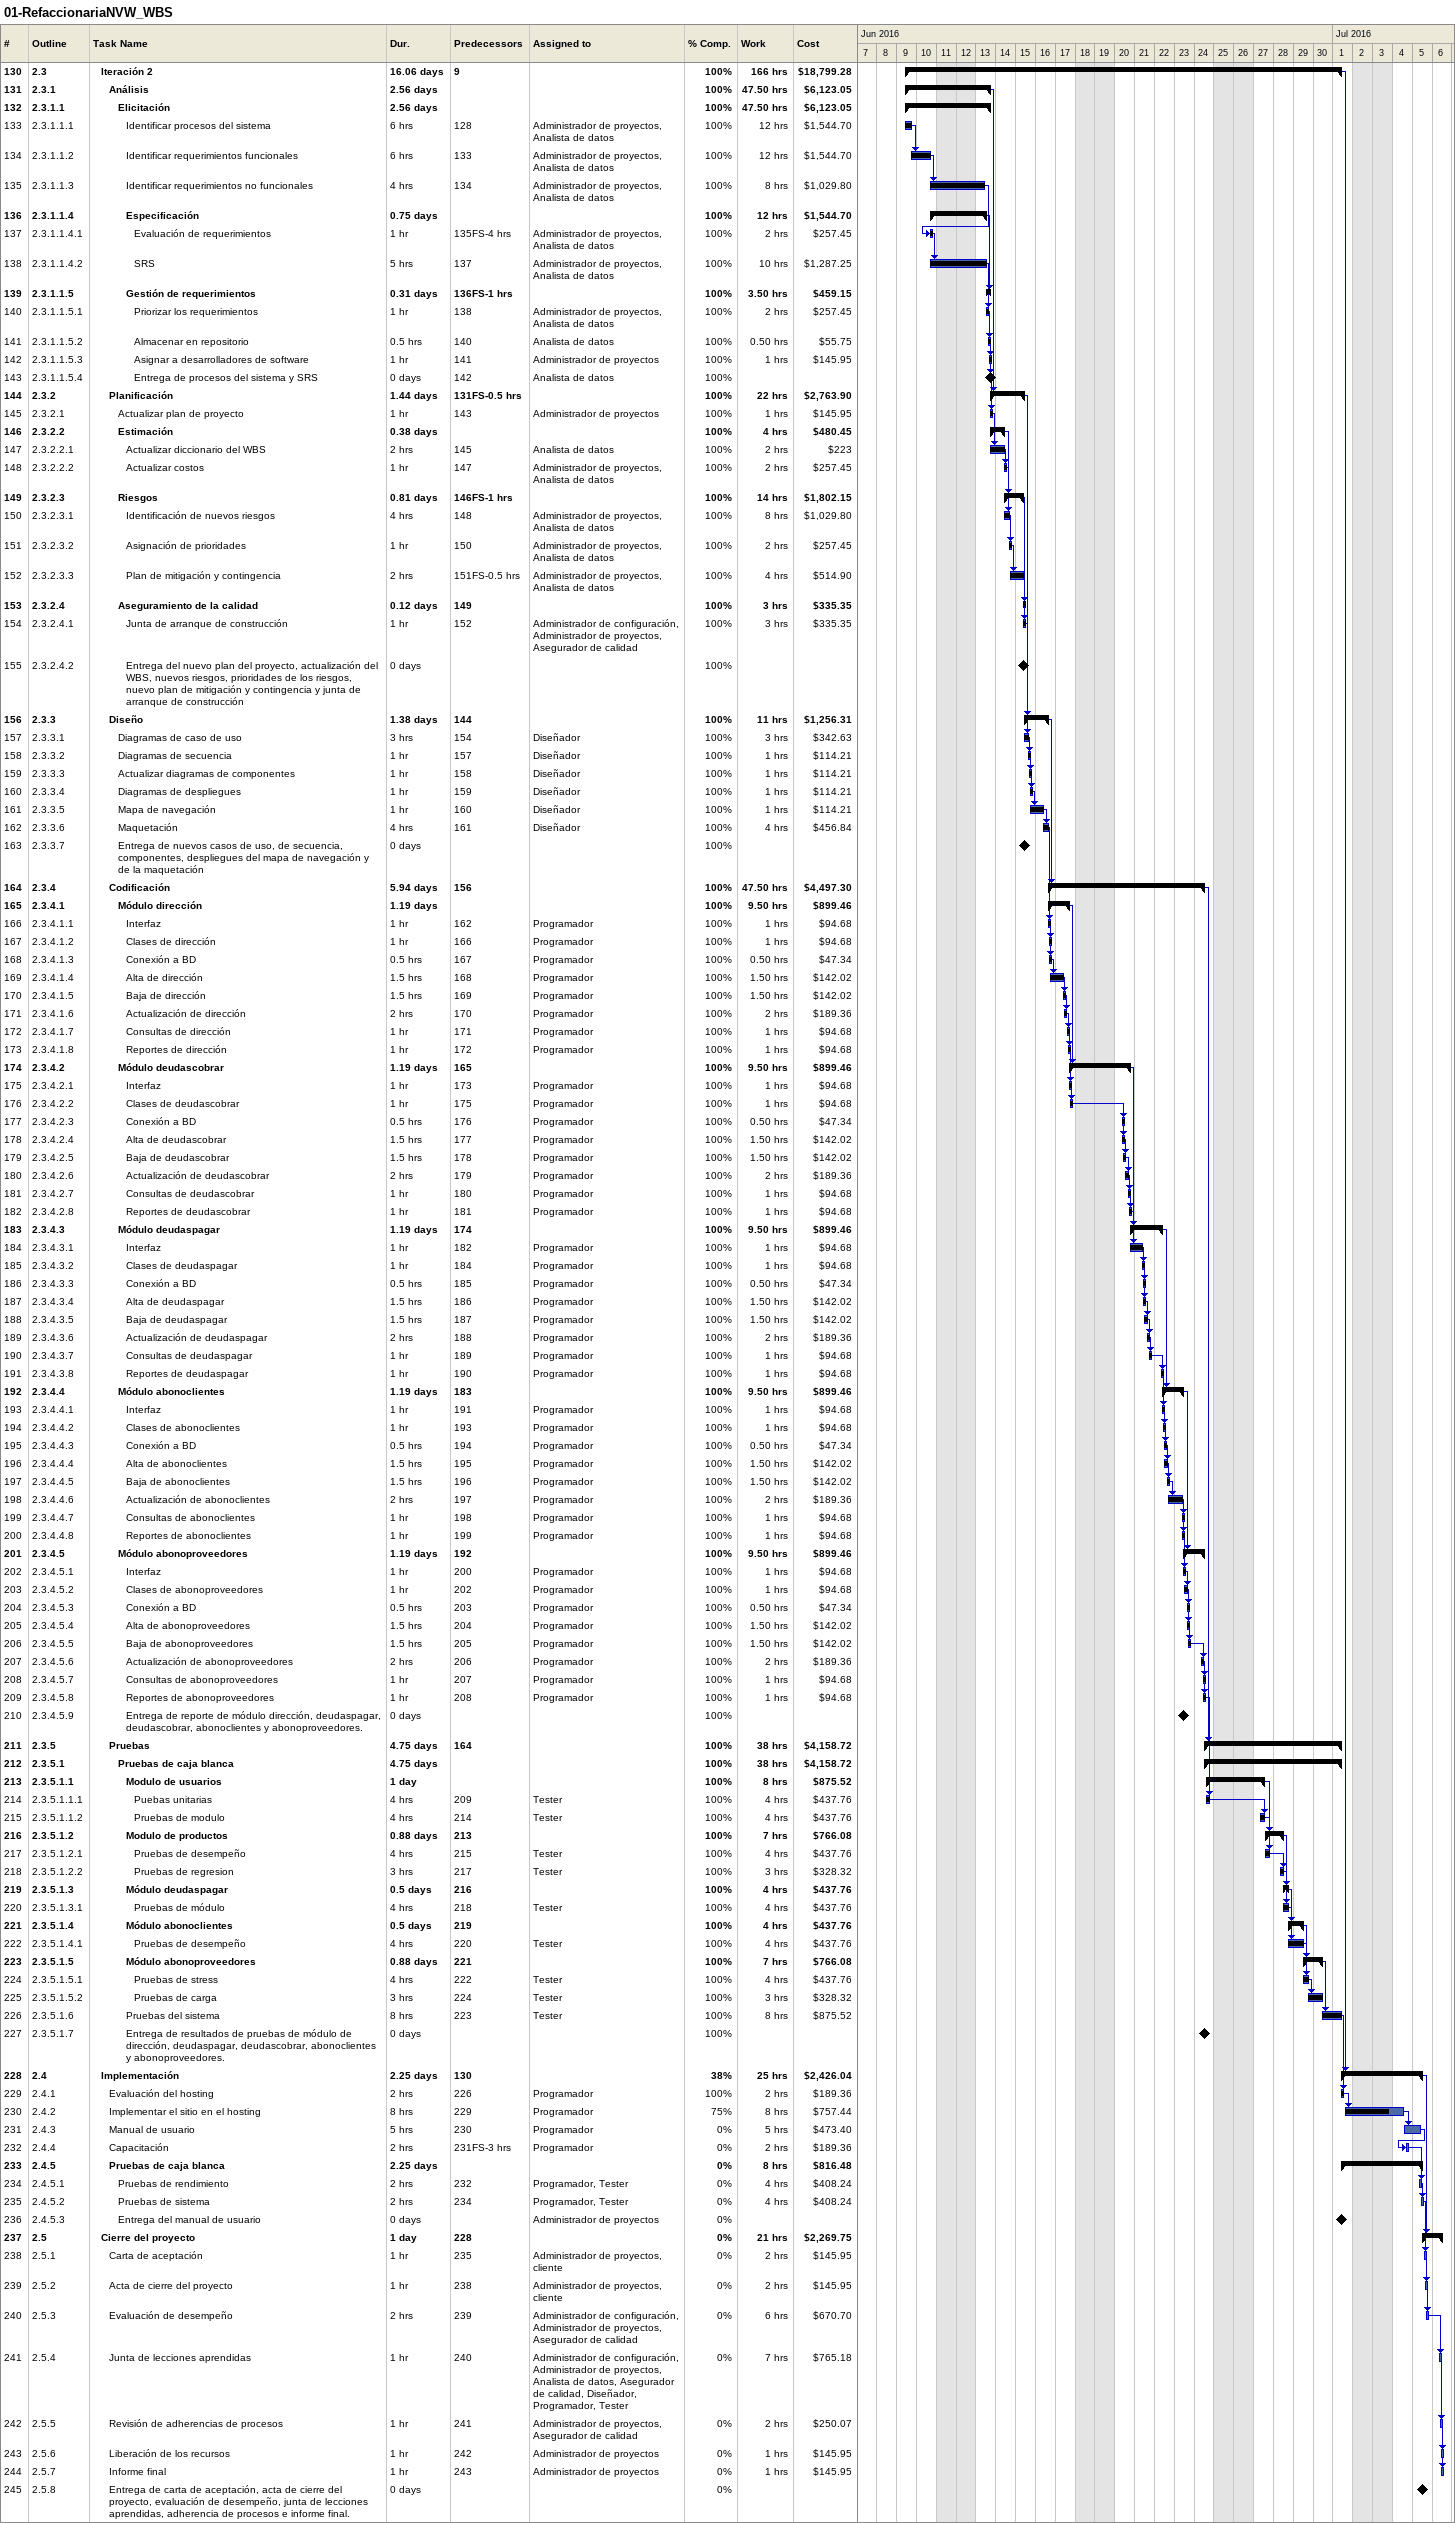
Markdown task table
01-RefaccionariaNVW_WBS

| ID | WBS | Task | Duration | Start | Finish | Predecessors | Resources | % complete | Work (h) | Cost ($) |
|---|---|---|---|---|---|---|---|---|---|---|
| 130 | 2.3 | **Iteración 2** | 16.06d | 2016-06-09 | 2016-07-01 | 9 |  | 100 | 166 | 18799.28 |
| 131 | 2.3.1 | **Análisis** | 2.56d | 2016-06-09 | 2016-06-13 |  |  | 100 | 47.50 | 6123.05 |
| 132 | 2.3.1.1 | **Elicitación** | 2.56d | 2016-06-09 | 2016-06-13 |  |  | 100 | 47.50 | 6123.05 |
| 133 | 2.3.1.1.1 | Identificar procesos del sistema | 6h | 2016-06-09 | 2016-06-09 | 128 | Administrador de proyectos, Analista de datos | 100 | 12 | 1544.70 |
| 134 | 2.3.1.1.2 | Identificar requerimientos funcionales | 6h | 2016-06-09 | 2016-06-10 | 133 | Administrador de proyectos, Analista de datos | 100 | 12 | 1544.70 |
| 135 | 2.3.1.1.3 | Identificar requerimientos no funcionales | 4h | 2016-06-10 | 2016-06-13 | 134 | Administrador de proyectos, Analista de datos | 100 | 8 | 1029.80 |
| 136 | 2.3.1.1.4 | **Especificación** | 0.75d | 2016-06-10 | 2016-06-13 |  |  | 100 | 12 | 1544.70 |
| 137 | 2.3.1.1.4.1 | Evaluación de requerimientos | 1h | 2016-06-10 | 2016-06-10 | 135FS-4h | Administrador de proyectos, Analista de datos | 100 | 2 | 257.45 |
| 138 | 2.3.1.1.4.2 | SRS | 5h | 2016-06-10 | 2016-06-13 | 137 | Administrador de proyectos, Analista de datos | 100 | 10 | 1287.25 |
| 139 | 2.3.1.1.5 | **Gestión de requerimientos** | 0.31d | 2016-06-13 | 2016-06-13 | 136FS-1h |  | 100 | 3.50 | 459.15 |
| 140 | 2.3.1.1.5.1 | Priorizar los requerimientos | 1h | 2016-06-13 | 2016-06-13 | 138 | Administrador de proyectos, Analista de datos | 100 | 2 | 257.45 |
| 141 | 2.3.1.1.5.2 | Almacenar en repositorio | 0.5h | 2016-06-13 | 2016-06-13 | 140 | Analista de datos | 100 | 0.50 | 55.75 |
| 142 | 2.3.1.1.5.3 | Asignar a desarrolladores de software | 1h | 2016-06-13 | 2016-06-13 | 141 | Administrador de proyectos | 100 | 1 | 145.95 |
| 143 | 2.3.1.1.5.4 | Entrega de procesos del sistema y SRS | 0d | 2016-06-13 | 2016-06-13 | 142 | Analista de datos | 100 |  |  |
| 144 | 2.3.2 | **Planificación** | 1.44d | 2016-06-13 | 2016-06-15 | 131FS-0.5h |  | 100 | 22 | 2763.90 |
| 145 | 2.3.2.1 | Actualizar plan de proyecto | 1h | 2016-06-13 | 2016-06-13 | 143 | Administrador de proyectos | 100 | 1 | 145.95 |
| 146 | 2.3.2.2 | **Estimación** | 0.38d | 2016-06-13 | 2016-06-14 |  |  | 100 | 4 | 480.45 |
| 147 | 2.3.2.2.1 | Actualizar diccionario del WBS | 2h | 2016-06-13 | 2016-06-14 | 145 | Analista de datos | 100 | 2 | 223 |
| 148 | 2.3.2.2.2 | Actualizar costos | 1h | 2016-06-14 | 2016-06-14 | 147 | Administrador de proyectos, Analista de datos | 100 | 2 | 257.45 |
| 149 | 2.3.2.3 | **Riesgos** | 0.81d | 2016-06-14 | 2016-06-15 | 146FS-1h |  | 100 | 14 | 1802.15 |
| 150 | 2.3.2.3.1 | Identificación de nuevos riesgos | 4h | 2016-06-14 | 2016-06-14 | 148 | Administrador de proyectos, Analista de datos | 100 | 8 | 1029.80 |
| 151 | 2.3.2.3.2 | Asignación de prioridades | 1h | 2016-06-14 | 2016-06-14 | 150 | Administrador de proyectos, Analista de datos | 100 | 2 | 257.45 |
| 152 | 2.3.2.3.3 | Plan de mitigación y contingencia | 2h | 2016-06-14 | 2016-06-15 | 151FS-0.5h | Administrador de proyectos, Analista de datos | 100 | 4 | 514.90 |
| 153 | 2.3.2.4 | **Aseguramiento de la calidad** | 0.12d | 2016-06-15 | 2016-06-15 | 149 |  | 100 | 3 | 335.35 |
| 154 | 2.3.2.4.1 | Junta de arranque de construcción | 1h | 2016-06-15 | 2016-06-15 | 152 | Administrador de configuración, Administrador de proyectos, Asegurador de calidad | 100 | 3 | 335.35 |
| 155 | 2.3.2.4.2 | Entrega del nuevo plan del proyecto, actualización del WBS, nuevos riesgos, prioridades de los riesgos, nuevo plan de mitigación y contingencia y junta de arranque de construcción | 0d | 2016-06-15 | 2016-06-15 |  |  | 100 |  |  |
| 156 | 2.3.3 | **Diseño** | 1.38d | 2016-06-15 | 2016-06-16 | 144 |  | 100 | 11 | 1256.31 |
| 157 | 2.3.3.1 | Diagramas de caso de uso | 3h | 2016-06-15 | 2016-06-15 | 154 | Diseñador | 100 | 3 | 342.63 |
| 158 | 2.3.3.2 | Diagramas de secuencia | 1h | 2016-06-15 | 2016-06-15 | 157 | Diseñador | 100 | 1 | 114.21 |
| 159 | 2.3.3.3 | Actualizar diagramas de componentes | 1h | 2016-06-15 | 2016-06-15 | 158 | Diseñador | 100 | 1 | 114.21 |
| 160 | 2.3.3.4 | Diagramas de despliegues | 1h | 2016-06-15 | 2016-06-15 | 159 | Diseñador | 100 | 1 | 114.21 |
| 161 | 2.3.3.5 | Mapa de navegación | 1h | 2016-06-15 | 2016-06-16 | 160 | Diseñador | 100 | 1 | 114.21 |
| 162 | 2.3.3.6 | Maquetación | 4h | 2016-06-16 | 2016-06-16 | 161 | Diseñador | 100 | 4 | 456.84 |
| 163 | 2.3.3.7 | Entrega de nuevos casos de uso, de secuencia, componentes, despliegues del mapa de navegación y de la maquetación | 0d | 2016-06-15 | 2016-06-15 |  |  | 100 |  |  |
| 164 | 2.3.4 | **Codificación** | 5.94d | 2016-06-16 | 2016-06-24 | 156 |  | 100 | 47.50 | 4497.30 |
| 165 | 2.3.4.1 | **Módulo dirección** | 1.19d | 2016-06-16 | 2016-06-17 |  |  | 100 | 9.50 | 899.46 |
| 166 | 2.3.4.1.1 | Interfaz | 1h | 2016-06-16 | 2016-06-16 | 162 | Programador | 100 | 1 | 94.68 |
| 167 | 2.3.4.1.2 | Clases de dirección | 1h | 2016-06-16 | 2016-06-16 | 166 | Programador | 100 | 1 | 94.68 |
| 168 | 2.3.4.1.3 | Conexión a BD | 0.5h | 2016-06-16 | 2016-06-16 | 167 | Programador | 100 | 0.50 | 47.34 |
| 169 | 2.3.4.1.4 | Alta de dirección | 1.5h | 2016-06-16 | 2016-06-17 | 168 | Programador | 100 | 1.50 | 142.02 |
| 170 | 2.3.4.1.5 | Baja de dirección | 1.5h | 2016-06-17 | 2016-06-17 | 169 | Programador | 100 | 1.50 | 142.02 |
| 171 | 2.3.4.1.6 | Actualización de dirección | 2h | 2016-06-17 | 2016-06-17 | 170 | Programador | 100 | 2 | 189.36 |
| 172 | 2.3.4.1.7 | Consultas de dirección | 1h | 2016-06-17 | 2016-06-17 | 171 | Programador | 100 | 1 | 94.68 |
| 173 | 2.3.4.1.8 | Reportes de dirección | 1h | 2016-06-17 | 2016-06-17 | 172 | Programador | 100 | 1 | 94.68 |
| 174 | 2.3.4.2 | **Módulo deudascobrar** | 1.19d | 2016-06-17 | 2016-06-20 | 165 |  | 100 | 9.50 | 899.46 |
| 175 | 2.3.4.2.1 | Interfaz | 1h | 2016-06-17 | 2016-06-17 | 173 | Programador | 100 | 1 | 94.68 |
| 176 | 2.3.4.2.2 | Clases de deudascobrar | 1h | 2016-06-17 | 2016-06-17 | 175 | Programador | 100 | 1 | 94.68 |
| 177 | 2.3.4.2.3 | Conexión a BD | 0.5h | 2016-06-20 | 2016-06-20 | 176 | Programador | 100 | 0.50 | 47.34 |
| 178 | 2.3.4.2.4 | Alta de deudascobrar | 1.5h | 2016-06-20 | 2016-06-20 | 177 | Programador | 100 | 1.50 | 142.02 |
| 179 | 2.3.4.2.5 | Baja de deudascobrar | 1.5h | 2016-06-20 | 2016-06-20 | 178 | Programador | 100 | 1.50 | 142.02 |
| 180 | 2.3.4.2.6 | Actualización de deudascobrar | 2h | 2016-06-20 | 2016-06-20 | 179 | Programador | 100 | 2 | 189.36 |
| 181 | 2.3.4.2.7 | Consultas de deudascobrar | 1h | 2016-06-20 | 2016-06-20 | 180 | Programador | 100 | 1 | 94.68 |
| 182 | 2.3.4.2.8 | Reportes de deudascobrar | 1h | 2016-06-20 | 2016-06-20 | 181 | Programador | 100 | 1 | 94.68 |
| 183 | 2.3.4.3 | **Módulo deudaspagar** | 1.19d | 2016-06-20 | 2016-06-22 | 174 |  | 100 | 9.50 | 899.46 |
| 184 | 2.3.4.3.1 | Interfaz | 1h | 2016-06-20 | 2016-06-21 | 182 | Programador | 100 | 1 | 94.68 |
| 185 | 2.3.4.3.2 | Clases de deudaspagar | 1h | 2016-06-21 | 2016-06-21 | 184 | Programador | 100 | 1 | 94.68 |
| 186 | 2.3.4.3.3 | Conexión a BD | 0.5h | 2016-06-21 | 2016-06-21 | 185 | Programador | 100 | 0.50 | 47.34 |
| 187 | 2.3.4.3.4 | Alta de deudaspagar | 1.5h | 2016-06-21 | 2016-06-21 | 186 | Programador | 100 | 1.50 | 142.02 |
| 188 | 2.3.4.3.5 | Baja de deudaspagar | 1.5h | 2016-06-21 | 2016-06-21 | 187 | Programador | 100 | 1.50 | 142.02 |
| 189 | 2.3.4.3.6 | Actualización de deudaspagar | 2h | 2016-06-21 | 2016-06-21 | 188 | Programador | 100 | 2 | 189.36 |
| 190 | 2.3.4.3.7 | Consultas de deudaspagar | 1h | 2016-06-21 | 2016-06-21 | 189 | Programador | 100 | 1 | 94.68 |
| 191 | 2.3.4.3.8 | Reportes de deudaspagar | 1h | 2016-06-22 | 2016-06-22 | 190 | Programador | 100 | 1 | 94.68 |
| 192 | 2.3.4.4 | **Módulo abonoclientes** | 1.19d | 2016-06-22 | 2016-06-23 | 183 |  | 100 | 9.50 | 899.46 |
| 193 | 2.3.4.4.1 | Interfaz | 1h | 2016-06-22 | 2016-06-22 | 191 | Programador | 100 | 1 | 94.68 |
| 194 | 2.3.4.4.2 | Clases de abonoclientes | 1h | 2016-06-22 | 2016-06-22 | 193 | Programador | 100 | 1 | 94.68 |
| 195 | 2.3.4.4.3 | Conexión a BD | 0.5h | 2016-06-22 | 2016-06-22 | 194 | Programador | 100 | 0.50 | 47.34 |
| 196 | 2.3.4.4.4 | Alta de abonoclientes | 1.5h | 2016-06-22 | 2016-06-22 | 195 | Programador | 100 | 1.50 | 142.02 |
| 197 | 2.3.4.4.5 | Baja de abonoclientes | 1.5h | 2016-06-22 | 2016-06-22 | 196 | Programador | 100 | 1.50 | 142.02 |
| 198 | 2.3.4.4.6 | Actualización de abonoclientes | 2h | 2016-06-22 | 2016-06-23 | 197 | Programador | 100 | 2 | 189.36 |
| 199 | 2.3.4.4.7 | Consultas de abonoclientes | 1h | 2016-06-23 | 2016-06-23 | 198 | Programador | 100 | 1 | 94.68 |
| 200 | 2.3.4.4.8 | Reportes de abonoclientes | 1h | 2016-06-23 | 2016-06-23 | 199 | Programador | 100 | 1 | 94.68 |
| 201 | 2.3.4.5 | **Módulo abonoproveedores** | 1.19d | 2016-06-23 | 2016-06-24 | 192 |  | 100 | 9.50 | 899.46 |
| 202 | 2.3.4.5.1 | Interfaz | 1h | 2016-06-23 | 2016-06-23 | 200 | Programador | 100 | 1 | 94.68 |
| 203 | 2.3.4.5.2 | Clases de abonoproveedores | 1h | 2016-06-23 | 2016-06-23 | 202 | Programador | 100 | 1 | 94.68 |
| 204 | 2.3.4.5.3 | Conexión a BD | 0.5h | 2016-06-23 | 2016-06-23 | 203 | Programador | 100 | 0.50 | 47.34 |
| 205 | 2.3.4.5.4 | Alta de abonoproveedores | 1.5h | 2016-06-23 | 2016-06-23 | 204 | Programador | 100 | 1.50 | 142.02 |
| 206 | 2.3.4.5.5 | Baja de abonoproveedores | 1.5h | 2016-06-23 | 2016-06-23 | 205 | Programador | 100 | 1.50 | 142.02 |
| 207 | 2.3.4.5.6 | Actualización de abonoproveedores | 2h | 2016-06-24 | 2016-06-24 | 206 | Programador | 100 | 2 | 189.36 |
| 208 | 2.3.4.5.7 | Consultas de abonoproveedores | 1h | 2016-06-24 | 2016-06-24 | 207 | Programador | 100 | 1 | 94.68 |
| 209 | 2.3.4.5.8 | Reportes de abonoproveedores | 1h | 2016-06-24 | 2016-06-24 | 208 | Programador | 100 | 1 | 94.68 |
| 210 | 2.3.4.5.9 | Entrega de reporte de módulo dirección, deudaspagar, deudascobrar, abonoclientes y abonoproveedores. | 0d | 2016-06-23 | 2016-06-23 |  |  | 100 |  |  |
| 211 | 2.3.5 | **Pruebas** | 4.75d | 2016-06-24 | 2016-07-01 | 164 |  | 100 | 38 | 4158.72 |
| 212 | 2.3.5.1 | **Pruebas de caja blanca** | 4.75d | 2016-06-24 | 2016-07-01 |  |  | 100 | 38 | 4158.72 |
| 213 | 2.3.5.1.1 | **Modulo de usuarios** | 1d | 2016-06-24 | 2016-06-27 |  |  | 100 | 8 | 875.52 |
| 214 | 2.3.5.1.1.1 | Puebas unitarias | 4h | 2016-06-24 | 2016-06-24 | 209 | Tester | 100 | 4 | 437.76 |
| 215 | 2.3.5.1.1.2 | Pruebas de modulo | 4h | 2016-06-27 | 2016-06-27 | 214 | Tester | 100 | 4 | 437.76 |
| 216 | 2.3.5.1.2 | **Modulo de productos** | 0.88d | 2016-06-27 | 2016-06-28 | 213 |  | 100 | 7 | 766.08 |
| 217 | 2.3.5.1.2.1 | Pruebas de desempeño | 4h | 2016-06-27 | 2016-06-27 | 215 | Tester | 100 | 4 | 437.76 |
| 218 | 2.3.5.1.2.2 | Pruebas de regresion | 3h | 2016-06-28 | 2016-06-28 | 217 | Tester | 100 | 3 | 328.32 |
| 219 | 2.3.5.1.3 | **Módulo deudaspagar** | 0.5d | 2016-06-28 | 2016-06-28 | 216 |  | 100 | 4 | 437.76 |
| 220 | 2.3.5.1.3.1 | Pruebas de módulo | 4h | 2016-06-28 | 2016-06-28 | 218 | Tester | 100 | 4 | 437.76 |
| 221 | 2.3.5.1.4 | **Módulo abonoclientes** | 0.5d | 2016-06-28 | 2016-06-29 | 219 |  | 100 | 4 | 437.76 |
| 222 | 2.3.5.1.4.1 | Pruebas de desempeño | 4h | 2016-06-28 | 2016-06-29 | 220 | Tester | 100 | 4 | 437.76 |
| 223 | 2.3.5.1.5 | **Módulo abonoproveedores** | 0.88d | 2016-06-29 | 2016-06-30 | 221 |  | 100 | 7 | 766.08 |
| 224 | 2.3.5.1.5.1 | Pruebas de stress | 4h | 2016-06-29 | 2016-06-29 | 222 | Tester | 100 | 4 | 437.76 |
| 225 | 2.3.5.1.5.2 | Pruebas de carga | 3h | 2016-06-29 | 2016-06-30 | 224 | Tester | 100 | 3 | 328.32 |
| 226 | 2.3.5.1.6 | Pruebas del sistema | 8h | 2016-06-30 | 2016-07-01 | 223 | Tester | 100 | 8 | 875.52 |
| 227 | 2.3.5.1.7 | Entrega de resultados de pruebas de módulo de dirección, deudaspagar, deudascobrar, abonoclientes y abonoproveedores. | 0d | 2016-06-24 | 2016-06-24 |  |  | 100 |  |  |
| 228 | 2.4 | **Implementación** | 2.25d | 2016-07-01 | 2016-07-05 | 130 |  | 38 | 25 | 2426.04 |
| 229 | 2.4.1 | Evaluación del hosting | 2h | 2016-07-01 | 2016-07-01 | 226 | Programador | 100 | 2 | 189.36 |
| 230 | 2.4.2 | Implementar el sitio en el hosting | 8h | 2016-07-01 | 2016-07-04 | 229 | Programador | 75 | 8 | 757.44 |
| 231 | 2.4.3 | Manual de usuario | 5h | 2016-07-04 | 2016-07-05 | 230 | Programador | 0 | 5 | 473.40 |
| 232 | 2.4.4 | Capacitación | 2h | 2016-07-04 | 2016-07-04 | 231FS-3h | Programador | 0 | 2 | 189.36 |
| 233 | 2.4.5 | **Pruebas de caja blanca** | 2.25d | 2016-07-01 | 2016-07-05 |  |  | 0 | 8 | 816.48 |
| 234 | 2.4.5.1 | Pruebas de rendimiento | 2h | 2016-07-05 | 2016-07-05 | 232 | Programador, Tester | 0 | 4 | 408.24 |
| 235 | 2.4.5.2 | Pruebas de sistema | 2h | 2016-07-05 | 2016-07-05 | 234 | Programador, Tester | 0 | 4 | 408.24 |
| 236 | 2.4.5.3 | Entrega del manual de usuario | 0d | 2016-07-01 | 2016-07-01 |  | Administrador de proyectos | 0 |  |  |
| 237 | 2.5 | **Cierre del proyecto** | 1d | 2016-07-05 | 2016-07-06 | 228 |  | 0 | 21 | 2269.75 |
| 238 | 2.5.1 | Carta de aceptación | 1h | 2016-07-05 | 2016-07-05 | 235 | Administrador de proyectos, cliente | 0 | 2 | 145.95 |
| 239 | 2.5.2 | Acta de cierre del proyecto | 1h | 2016-07-05 | 2016-07-05 | 238 | Administrador de proyectos, cliente | 0 | 2 | 145.95 |
| 240 | 2.5.3 | Evaluación de desempeño | 2h | 2016-07-05 | 2016-07-05 | 239 | Administrador de configuración, Administrador de proyectos, Asegurador de calidad | 0 | 6 | 670.70 |
| 241 | 2.5.4 | Junta de lecciones aprendidas | 1h | 2016-07-06 | 2016-07-06 | 240 | Administrador de configuración, Administrador de proyectos, Analista de datos, Asegurador de calidad, Diseñador, Programador, Tester | 0 | 7 | 765.18 |
| 242 | 2.5.5 | Revisión de adherencias de procesos | 1h | 2016-07-06 | 2016-07-06 | 241 | Administrador de proyectos, Asegurador de calidad | 0 | 2 | 250.07 |
| 243 | 2.5.6 | Liberación de los recursos | 1h | 2016-07-06 | 2016-07-06 | 242 | Administrador de proyectos | 0 | 1 | 145.95 |
| 244 | 2.5.7 | Informe final | 1h | 2016-07-06 | 2016-07-06 | 243 | Administrador de proyectos | 0 | 1 | 145.95 |
| 245 | 2.5.8 | Entrega de carta de aceptación, acta de cierre del proyecto, evaluación de desempeño, junta de lecciones aprendidas, adherencia de procesos e informe final. | 0d | 2016-07-05 | 2016-07-05 |  |  | 0 |  |  |
